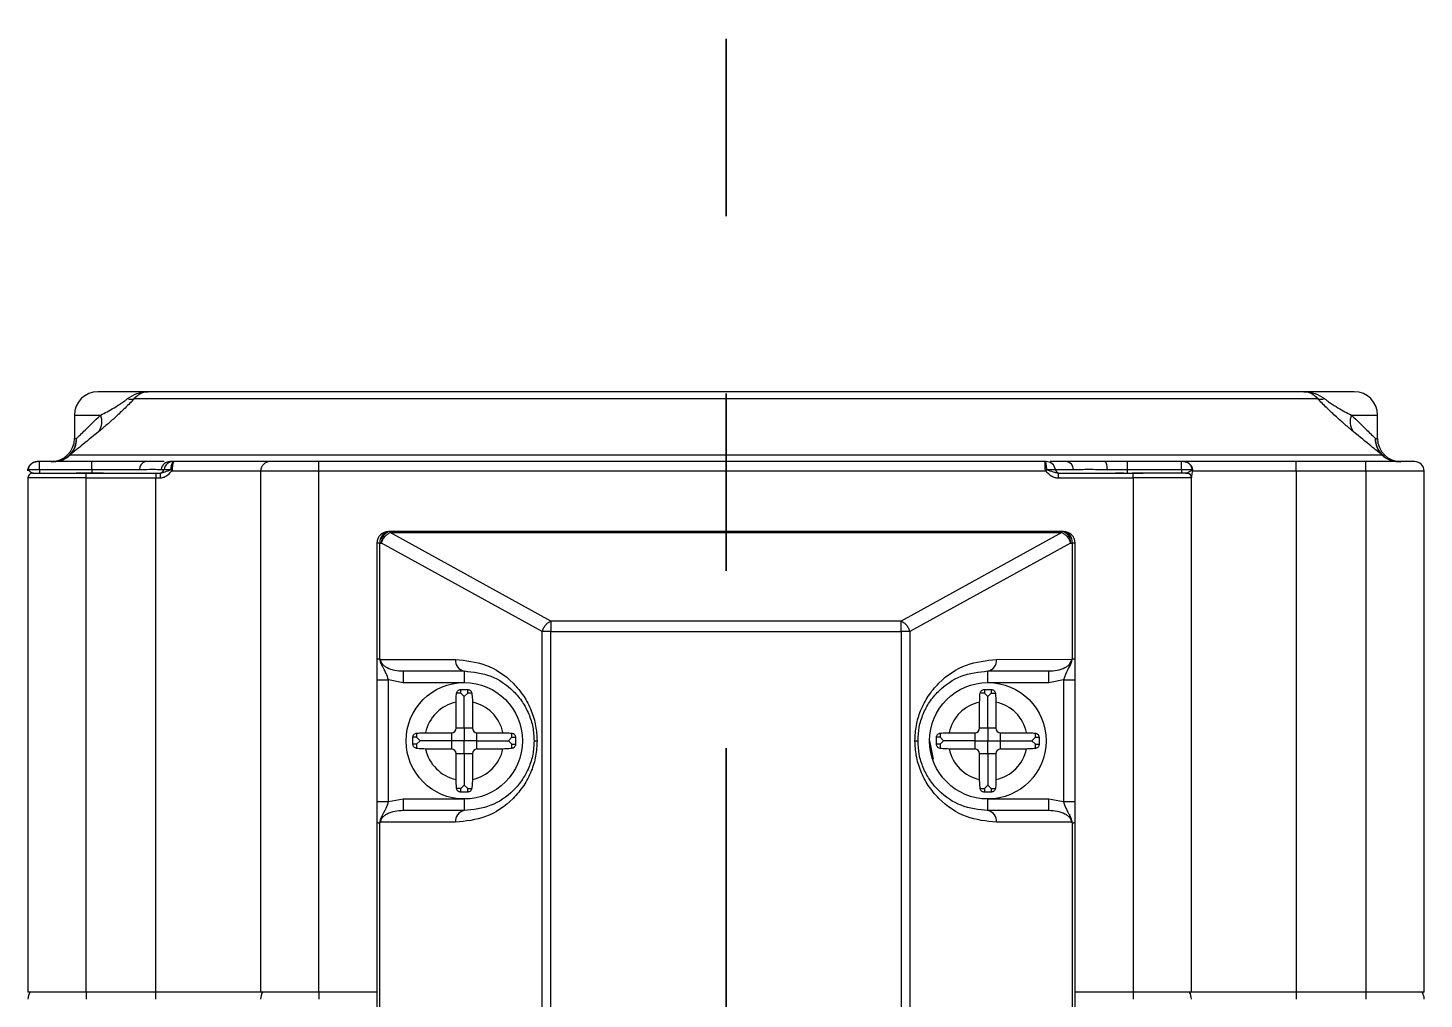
# Model space of a CAD drawing. Header units: millimetres. Extents: x 0 to 279, y 0 to 216.
# Drawn here: x 162.23 to 172.23, y 144.65 to 151.61 of the extents above; entities that cross this region are included whole.
import ezdxf

# ---------------------------------------------------------------- set-up
doc = ezdxf.new("R2010")
doc.units = ezdxf.units.MM
doc.linetypes.add('PHANTOM', pattern=[12.7, 6.35, -1.27, 1.27, -1.27, 1.27, -1.27])

msp = doc.modelspace()

# ---------------------------------------------------------------- linework, layer by layer
at = {"color": 7, "linetype": 'PHANTOM', "lineweight": 35}
msp.add_line((167.235, 159.148), (167.235, 86.867), dxfattribs=at)
at = {"color": 7, "linetype": 'Continuous', "lineweight": 25}
for p, q in [((163.096, 149), (162.735, 149)), ((162.996, 148.951), (171.473, 148.951)), ((171.373, 149), (163.096, 149)), ((171.735, 149), (171.373, 149)), ((171.384, 149), (171.38, 149)), ((162.568, 148.833), (162.568, 148.666)), ((171.901, 148.666), (171.901, 148.833)), ((162.537, 148.549), (171.932, 148.549)), ((162.236, 148.444), (162.318, 148.444)), ((162.268, 148.416), (162.275, 148.416)), ((162.275, 148.416), (162.579, 148.416)), ((162.29, 148.499), (162.301, 148.5)), ((162.318, 148.5), (162.301, 148.5)), ((162.318, 148.444), (162.318, 148.5)), ((162.693, 148.5), (162.318, 148.5)), ((162.318, 148.444), (162.318, 148.416)), ((162.318, 148.444), (162.693, 148.444)), ((162.579, 148.416), (162.777, 148.416)), ((162.651, 148.383), (162.651, 148.416)), ((162.693, 148.444), (162.693, 148.5)), ((162.693, 148.444), (162.693, 148.416)), ((162.693, 148.444), (163.035, 148.444)), ((162.777, 148.416), (163.151, 148.416)), ((163.211, 148.5), (163.078, 148.5)), ((163.151, 148.416), (163.183, 148.416)), ((163.151, 148.416), (163.151, 148.383)), ((163.189, 148.444), (163.209, 148.444)), ((163.209, 148.444), (163.26, 148.444)), ((163.275, 148.5), (163.252, 148.5)), ((163.265, 148.433), (163.901, 148.433)), ((163.283, 148.5), (163.275, 148.5)), ((163.968, 148.5), (163.283, 148.5)), ((163.901, 148.433), (163.901, 144.7)), ((163.901, 148.433), (164.318, 148.433)), ((164.318, 148.433), (164.318, 148.5)), ((169.517, 148.5), (164.318, 148.5)), ((164.318, 148.433), (169.524, 148.433)), ((164.318, 144.7), (164.318, 148.433)), ((169.517, 148.5), (169.517, 148.499)), ((169.528, 148.5), (169.517, 148.5)), ((169.524, 148.433), (169.533, 148.441)), ((169.529, 148.444), (169.593, 148.444)), ((169.593, 148.444), (169.723, 148.444)), ((169.615, 148.383), (169.615, 148.416)), ((169.615, 148.416), (170.025, 148.416)), ((169.948, 148.5), (169.674, 148.5)), ((170.11, 148.5), (169.948, 148.5)), ((169.966, 148.444), (170.11, 148.444)), ((170.025, 148.416), (170.223, 148.416)), ((170.11, 148.444), (170.11, 148.5)), ((170.497, 148.5), (170.11, 148.5)), ((170.11, 148.416), (170.11, 148.444)), ((170.11, 148.444), (170.497, 148.444)), ((170.151, 148.383), (170.151, 148.416)), ((170.223, 148.416), (170.151, 148.416)), ((170.528, 148.416), (170.223, 148.416)), ((170.512, 148.5), (170.497, 148.5)), ((170.497, 148.444), (170.497, 148.5)), ((170.497, 148.444), (170.574, 148.444)), ((170.497, 148.444), (170.497, 148.416)), ((171.318, 148.5), (170.512, 148.5)), ((170.54, 148.416), (170.528, 148.416)), ((170.528, 148.416), (170.535, 148.416)), ((170.577, 148.433), (171.318, 148.433)), ((171.318, 148.433), (171.318, 148.5)), ((171.818, 148.5), (171.318, 148.5)), ((171.318, 148.433), (171.318, 144.7)), ((171.318, 148.433), (171.818, 148.433)), ((171.818, 148.433), (171.818, 148.5)), ((171.818, 148.433), (171.818, 144.7)), ((171.818, 148.433), (172.235, 148.433)), ((172.235, 144.7), (172.235, 148.433)), ((162.235, 148.383), (162.235, 144.7)), ((162.651, 148.383), (162.235, 148.383)), ((162.651, 148.383), (163.151, 148.383)), ((162.651, 144.7), (162.651, 148.383)), ((163.151, 144.7), (163.151, 148.383)), ((163.151, 148.383), (163.181, 148.383)), ((169.615, 148.383), (170.151, 148.383)), ((170.151, 148.383), (170.151, 144.7)), ((170.568, 148.383), (170.151, 148.383)), ((170.568, 144.7), (170.568, 148.383)), ((170.568, 148.383), (170.569, 148.383)), ((164.735, 147.084), (164.735, 147.916)), ((164.756, 147.916), (164.735, 147.916)), ((164.756, 147.087), (164.756, 147.916)), ((164.756, 147.916), (164.767, 147.916)), ((165.918, 147.282), (164.767, 147.916)), ((164.829, 148), (164.818, 148)), ((164.829, 148), (164.829, 147.991)), ((169.64, 148), (164.829, 148)), ((165.98, 147.356), (164.829, 147.991)), ((164.829, 147.991), (169.64, 147.991)), ((169.64, 147.991), (168.489, 147.356)), ((169.702, 147.916), (168.551, 147.282)), ((169.64, 147.991), (169.64, 148)), ((169.651, 148), (169.64, 148)), ((169.702, 147.916), (169.713, 147.916)), ((169.713, 147.916), (169.713, 147.087)), ((169.735, 147.916), (169.713, 147.916)), ((169.735, 147.084), (169.735, 147.916)), ((168.489, 147.356), (165.98, 147.356)), ((165.98, 147.356), (165.98, 147.282)), ((168.489, 147.282), (168.489, 147.356)), ((165.918, 144.027), (165.918, 147.282)), ((165.98, 147.282), (165.918, 147.282)), ((165.98, 147.282), (168.489, 147.282)), ((165.98, 144.027), (165.98, 147.282)), ((168.489, 147.282), (168.489, 144.027)), ((168.551, 147.282), (168.489, 147.282)), ((168.551, 147.282), (168.551, 144.027)), ((164.758, 147.085), (164.759, 147.083)), ((164.759, 147.083), (165.298, 147.083)), ((169.171, 147.083), (169.711, 147.084)), ((164.735, 146.936), (164.818, 146.936)), ((164.735, 146.064), (164.735, 146.936)), ((164.923, 146.916), (164.818, 146.936)), ((164.818, 146.064), (164.818, 146.936)), ((164.923, 147), (165.36, 147)), ((164.923, 147), (164.923, 146.916)), ((165.36, 146.916), (164.923, 146.916)), ((165.36, 147), (165.36, 146.916)), ((169.11, 147), (169.547, 147)), ((169.11, 146.916), (169.11, 147)), ((169.547, 146.916), (169.11, 146.916)), ((169.547, 146.916), (169.547, 147)), ((169.651, 146.936), (169.547, 146.916)), ((169.651, 146.936), (169.735, 146.936)), ((169.651, 146.936), (169.651, 146.064)), ((169.735, 146.064), (169.735, 146.936)), ((165.335, 146.841), (165.305, 146.841)), ((165.335, 146.867), (165.36, 146.867)), ((165.335, 146.841), (165.335, 146.867)), ((165.335, 146.841), (165.36, 146.816)), ((165.36, 146.867), (165.385, 146.867)), ((165.385, 146.841), (165.36, 146.816)), ((165.36, 146.591), (165.36, 146.816)), ((165.385, 146.841), (165.385, 146.867)), ((165.414, 146.841), (165.385, 146.841)), ((169.085, 146.841), (169.055, 146.841)), ((169.085, 146.867), (169.11, 146.867)), ((169.085, 146.867), (169.085, 146.841)), ((169.11, 146.816), (169.085, 146.841)), ((169.11, 146.867), (169.135, 146.867)), ((169.135, 146.841), (169.11, 146.816)), ((169.11, 146.591), (169.11, 146.816)), ((169.135, 146.867), (169.135, 146.841)), ((169.135, 146.841), (169.164, 146.841)), ((165.301, 146.591), (165.301, 146.777)), ((165.418, 146.777), (165.418, 146.591)), ((169.051, 146.591), (169.051, 146.777)), ((169.168, 146.777), (169.168, 146.591)), ((164.992, 146.475), (164.992, 146.525)), ((165.018, 146.525), (164.992, 146.525)), ((165.018, 146.554), (165.018, 146.525)), ((165.018, 146.525), (165.043, 146.5)), ((165.082, 146.558), (165.268, 146.558)), ((165.268, 146.558), (165.268, 146.5)), ((165.36, 146.591), (165.301, 146.591)), ((165.418, 146.591), (165.36, 146.591)), ((165.451, 146.558), (165.637, 146.558)), ((165.451, 146.5), (165.451, 146.558)), ((165.701, 146.525), (165.676, 146.5)), ((165.701, 146.525), (165.701, 146.554)), ((165.701, 146.525), (165.727, 146.525)), ((165.727, 146.525), (165.727, 146.475)), ((168.742, 146.475), (168.742, 146.525)), ((168.768, 146.525), (168.742, 146.525)), ((168.768, 146.554), (168.768, 146.525)), ((168.768, 146.525), (168.793, 146.5)), ((168.832, 146.558), (169.018, 146.558)), ((169.018, 146.558), (169.018, 146.5)), ((169.11, 146.591), (169.051, 146.591)), ((169.168, 146.591), (169.11, 146.591)), ((169.201, 146.558), (169.387, 146.558)), ((169.201, 146.5), (169.201, 146.558)), ((169.451, 146.525), (169.426, 146.5)), ((169.451, 146.525), (169.451, 146.554)), ((169.451, 146.525), (169.477, 146.525)), ((169.477, 146.525), (169.477, 146.475)), ((165.018, 146.475), (164.992, 146.475)), ((165.018, 146.475), (165.043, 146.5)), ((165.018, 146.475), (165.018, 146.445)), ((165.268, 146.5), (165.043, 146.5)), ((165.268, 146.441), (165.082, 146.441)), ((165.268, 146.5), (165.268, 146.441)), ((165.301, 146.222), (165.301, 146.408)), ((165.301, 146.408), (165.36, 146.408)), ((165.36, 146.408), (165.36, 146.183)), ((165.36, 146.408), (165.418, 146.408)), ((165.418, 146.408), (165.418, 146.222)), ((165.451, 146.5), (165.676, 146.5)), ((165.451, 146.441), (165.451, 146.5)), ((165.637, 146.441), (165.451, 146.441)), ((165.701, 146.475), (165.676, 146.5)), ((165.701, 146.445), (165.701, 146.475)), ((165.701, 146.475), (165.727, 146.475)), ((165.86, 146.5), (165.881, 146.5)), ((168.588, 146.5), (168.61, 146.5)), ((168.768, 146.475), (168.742, 146.475)), ((168.768, 146.475), (168.793, 146.5)), ((168.768, 146.475), (168.768, 146.445)), ((169.018, 146.5), (168.793, 146.5)), ((169.018, 146.441), (168.832, 146.441)), ((169.018, 146.5), (169.018, 146.441)), ((169.051, 146.222), (169.051, 146.408)), ((169.051, 146.408), (169.11, 146.408)), ((169.11, 146.408), (169.11, 146.183)), ((169.11, 146.408), (169.168, 146.408)), ((169.168, 146.408), (169.168, 146.222)), ((169.201, 146.5), (169.426, 146.5)), ((169.201, 146.441), (169.201, 146.5)), ((169.387, 146.441), (169.201, 146.441)), ((169.451, 146.475), (169.426, 146.5)), ((169.451, 146.445), (169.451, 146.475)), ((169.451, 146.475), (169.477, 146.475)), ((165.335, 146.158), (165.305, 146.158)), ((165.335, 146.158), (165.36, 146.183)), ((165.335, 146.132), (165.335, 146.158)), ((165.36, 146.132), (165.335, 146.132)), ((165.36, 146.183), (165.385, 146.158)), ((165.385, 146.132), (165.36, 146.132)), ((165.385, 146.158), (165.414, 146.158)), ((165.385, 146.132), (165.385, 146.158)), ((169.055, 146.158), (169.085, 146.158)), ((169.085, 146.158), (169.11, 146.183)), ((169.085, 146.158), (169.085, 146.132)), ((169.11, 146.132), (169.085, 146.132)), ((169.135, 146.158), (169.11, 146.183)), ((169.135, 146.132), (169.11, 146.132)), ((169.135, 146.158), (169.164, 146.158)), ((169.135, 146.158), (169.135, 146.132)), ((164.735, 146.064), (164.818, 146.064)), ((164.818, 146.064), (164.923, 146.083)), ((164.923, 146.083), (164.923, 146)), ((164.923, 146.083), (165.36, 146.083)), ((165.36, 146.083), (165.36, 146)), ((169.11, 146.083), (169.547, 146.083)), ((169.11, 146), (169.11, 146.083)), ((169.547, 146), (169.547, 146.083)), ((169.547, 146.083), (169.651, 146.064)), ((169.651, 146.064), (169.735, 146.064)), ((164.735, 144.417), (164.735, 145.916)), ((164.756, 144.42), (164.756, 145.913)), ((165.298, 145.916), (164.758, 145.916)), ((165.36, 146), (164.923, 146)), ((169.547, 146), (169.11, 146)), ((169.71, 145.916), (169.171, 145.916)), ((169.711, 145.914), (169.71, 145.916)), ((169.713, 145.913), (169.713, 144.42)), ((169.735, 144.417), (169.735, 145.916)), ((162.651, 144.7), (162.235, 144.7)), ((163.151, 144.7), (162.651, 144.7)), ((162.651, 144.7), (162.651, 144.65)), ((163.901, 144.7), (163.151, 144.7)), ((163.151, 144.65), (163.151, 144.7)), ((164.318, 144.7), (163.901, 144.7)), ((164.735, 144.7), (164.318, 144.7)), ((164.318, 144.7), (164.318, 144.65)), ((170.151, 144.7), (169.735, 144.7)), ((170.568, 144.7), (170.151, 144.7)), ((170.151, 144.7), (170.151, 144.65)), ((171.318, 144.7), (170.568, 144.7)), ((171.818, 144.7), (171.318, 144.7)), ((171.318, 144.7), (171.318, 144.65)), ((172.235, 144.7), (171.818, 144.7)), ((171.818, 144.7), (171.818, 144.65))]:
    msp.add_line(p, q, dxfattribs=at)
at = {"color": 8, "linetype": 'Continuous', "lineweight": 25}
for p, q in [((162.568, 148.833), (162.754, 148.833)), ((171.715, 148.833), (171.901, 148.833)), ((162.568, 148.666), (162.583, 148.666)), ((171.886, 148.666), (171.901, 148.666)), ((164.166, 148.5), (163.968, 148.5)), ((170.569, 148.383), (170.568, 148.389)), ((168.693, 146.5), (168.718, 146.369))]:
    msp.add_line(p, q, dxfattribs=at)
at = {"color": 7, "linetype": 'Continuous', "lineweight": 25, "flags": 128}
msp.add_lwpolyline([(169.966, 148.444), (169.965, 148.456), (169.964, 148.466), (169.962, 148.476), (169.96, 148.484), (169.957, 148.491), (169.954, 148.496), (169.951, 148.499), (169.948, 148.5)], dxfattribs=at)
at = {"color": 7, "linetype": 'Continuous', "lineweight": 25}
for centre in [(165.36, 146.5), (169.11, 146.5)]:
    msp.add_circle(centre, 0.417, dxfattribs=at)
for centre, radius, start, end in [((162.735, 148.833), 0.167, 90, 180), ((162.972, 149.011), 0.0644, 248.0779, 291.9221), ((171.497, 149.011), 0.0644, 248.0779, 291.9221), ((171.735, 148.833), 0.167, 0, 90), ((162.64, 148.786), 0.124, 325.3724, 22.4356), ((171.829, 148.786), 0.124, 157.5644, 214.6276), ((162.401, 148.666), 0.167, 270, 360), ((162.418, 148.665), 0.165, 270.5251, 0.5156), ((172.068, 148.666), 0.167, 180, 270), ((162.419, 148.666), 0.166, 270.0038, 315.0273), ((172.05, 148.666), 0.166, 224.9727, 269.9962), ((162.236, 148.442), 0.00222, 78.2583, 101.7388), ((162.251, 148.433), 0.0163, 148.7523, 179.5032), ((162.268, 148.383), 0.0333, 100.0422, 180), ((163.089, 148.446), 0.0546, 101.6388, 182.1935), ((163.176, 148.45), 0.0333, 270, 350.4059), ((163.389, 148.391), 0.208, 173.0983, 182.2906), ((163.253, 148.435), 0.0649, 90.9241, 171.7622), ((163.275, 148.433), 0.0667, 90, 170.4059), ((163.454, 148.644), 0.283, 225.676, 228.1451), ((163.264, 148.261), 0.183, 88.803, 91.197), ((163.968, 148.433), 0.0667, 90, 180), ((169.525, 148.249), 0.195, 88.8772, 91.1225), ((169.528, 148.433), 0.0667, 9.5941, 90), ((169.626, 148.45), 0.0333, 189.5941, 270), ((169.666, 148.443), 0.0569, 0.8024, 82.3122), ((170.535, 148.383), 0.0333, 0, 79.9578), ((170.558, 148.43), 0.0189, 10.7539, 38.887), ((170.575, 148.43), 0.0143, 85.6432, 94.3568), ((172.168, 148.433), 0.0667, 0, 90), ((164.818, 147.916), 0.0833, 90, 180), ((164.831, 147.926), 0.075, 99.73, 187.1941), ((164.842, 147.926), 0.075, 99.73, 187.1941), ((169.627, 147.926), 0.075, 352.8059, 80.27), ((169.639, 147.926), 0.075, 352.8059, 80.27), ((169.651, 147.916), 0.0833, 0.0005, 90), ((165.372, 147.074), 0.075, 172.8059, 260.27), ((169.097, 147.074), 0.075, 279.73, 7.1941), ((165.36, 146.5), 0.283, 101.8812, 168.1188), ((165.36, 146.5), 0.283, 11.8812, 78.1188), ((169.11, 146.5), 0.283, 101.8812, 168.1188), ((169.11, 146.5), 0.283, 11.8812, 78.1188), ((165.268, 146.591), 0.0333, 270, 0), ((165.451, 146.591), 0.0333, 180, 270), ((169.018, 146.591), 0.0333, 270, 0), ((169.201, 146.591), 0.0333, 180, 270), ((165.36, 146.5), 0.283, 191.8812, 258.1188), ((165.268, 146.408), 0.0333, 0, 90), ((165.36, 146.5), 0.283, 281.8812, 348.1188), ((165.451, 146.408), 0.0333, 90, 180), ((169.11, 146.5), 0.283, 191.8812, 258.1188), ((169.018, 146.408), 0.0333, 0, 90), ((169.11, 146.5), 0.283, 281.8812, 348.1188), ((169.201, 146.408), 0.0333, 90, 180), ((165.372, 145.926), 0.075, 99.73, 187.1941), ((169.097, 145.926), 0.075, 352.8059, 80.27), ((162.335, 144.65), 0.1, 150, 180), ((164.001, 144.65), 0.1, 150, 180), ((170.468, 144.65), 0.1, 0, 30), ((172.135, 144.65), 0.1, 0, 30)]:
    msp.add_arc(centre, radius, start, end, dxfattribs=at)
for points, knots in [([(162.996, 148.951), (162.986, 148.94), (162.965, 148.918), (162.919, 148.872), (162.863, 148.819), (162.798, 148.762), (162.761, 148.731), (162.742, 148.715)], [0, 0, 0, 0, 0.122233, 0.252767, 0.503672, 0.740978, 1, 1, 1, 1]), ([(162.754, 148.833), (162.785, 148.849), (162.83, 148.871), (162.893, 148.911), (162.927, 148.934), (162.941, 148.946), (162.948, 148.951)], [0, 0, 0, 0, 0.5377781, 0.7842427, 0.901855, 1, 1, 1, 1]), ([(162.948, 148.951), (162.97, 148.965), (163.015, 148.995), (163.068, 148.998), (163.096, 149)], [0, 0, 0, 0, 0.483717, 1, 1, 1, 1]), ([(163.096, 149), (163.078, 148.998), (163.044, 148.995), (163.011, 148.965), (162.996, 148.951)], [0, 0, 0, 0, 0.519167, 1, 1, 1, 1]), ([(171.473, 148.951), (171.458, 148.965), (171.426, 148.995), (171.391, 148.998), (171.373, 149)], [0, 0, 0, 0, 0.480833, 1, 1, 1, 1]), ([(171.373, 149), (171.401, 148.998), (171.454, 148.995), (171.5, 148.965), (171.521, 148.951)], [0, 0, 0, 0, 0.516283, 1, 1, 1, 1]), ([(171.727, 148.715), (171.708, 148.732), (171.67, 148.763), (171.606, 148.82), (171.549, 148.873), (171.504, 148.918), (171.483, 148.94), (171.473, 148.951)], [0, 0, 0, 0, 0.260979, 0.499861, 0.750194, 0.878746, 1, 1, 1, 1]), ([(171.521, 148.951), (171.527, 148.946), (171.54, 148.935), (171.574, 148.912), (171.638, 148.872), (171.684, 148.849), (171.715, 148.833)], [0, 0, 0, 0, 0.08992, 0.194776, 0.460737, 1, 1, 1, 1]), ([(162.583, 148.666), (162.601, 148.683), (162.638, 148.719), (162.714, 148.794), (162.754, 148.833)], [0, 0, 0, 0, 0.47595, 1, 1, 1, 1]), ([(171.715, 148.833), (171.755, 148.794), (171.831, 148.719), (171.868, 148.683), (171.886, 148.666)], [0, 0, 0, 0, 0.52405, 1, 1, 1, 1]), ([(162.742, 148.715), (162.696, 148.677), (162.603, 148.602), (162.559, 148.566), (162.537, 148.549)], [0, 0, 0, 0, 0.5004926, 1, 1, 1, 1]), ([(171.932, 148.549), (171.91, 148.566), (171.866, 148.602), (171.773, 148.677), (171.727, 148.715)], [0, 0, 0, 0, 0.499327, 1, 1, 1, 1]), ([(172.05, 148.5), (172.028, 148.502), (171.986, 148.507), (171.938, 148.541), (171.911, 148.576), (171.892, 148.615), (171.888, 148.645), (171.886, 148.666)], [0, 0, 0, 0, 0.249672, 0.499344, 0.649684, 0.760214, 1, 1, 1, 1]), ([(162.235, 148.444), (162.238, 148.452), (162.242, 148.468), (162.258, 148.486), (162.279, 148.498), (162.294, 148.499), (162.301, 148.5)], [0, 0, 0, 0, 0.259845, 0.513049, 0.759726, 1, 1, 1, 1]), ([(162.235, 148.433), (162.235, 148.435), (162.235, 148.439), (162.235, 148.442), (162.235, 148.444)], [0, 0, 0, 0, 0.53686, 1, 1, 1, 1]), ([(162.301, 148.5), (162.296, 148.499), (162.284, 148.499), (162.265, 148.49), (162.25, 148.476), (162.24, 148.46), (162.238, 148.449), (162.236, 148.444)], [0, 0, 0, 0, 0.168775, 0.391842, 0.668391, 0.827478, 1, 1, 1, 1]), ([(162.237, 148.441), (162.237, 148.442), (162.236, 148.442), (162.236, 148.443), (162.236, 148.444), (162.236, 148.444), (162.236, 148.444), (162.236, 148.444)], [0, 0, 0, 0, 0.672578, 0.86906, 0.939725, 0.97061, 1, 1, 1, 1]), ([(162.268, 148.416), (162.263, 148.419), (162.251, 148.424), (162.242, 148.435), (162.237, 148.441)], [0, 0, 0, 0, 0.42174, 1, 1, 1, 1]), ([(162.275, 148.416), (162.273, 148.416), (162.27, 148.416), (162.267, 148.416), (162.264, 148.416), (162.263, 148.416), (162.262, 148.416)], [0, 0, 0, 0, 0.248691, 0.497896, 0.748679, 1, 1, 1, 1]), ([(162.651, 148.416), (162.645, 148.416), (162.633, 148.416), (162.615, 148.416), (162.597, 148.416), (162.585, 148.416), (162.579, 148.416)], [0, 0, 0, 0, 0.24868, 0.497885, 0.748678, 1, 1, 1, 1]), ([(162.777, 148.416), (162.766, 148.416), (162.744, 148.416), (162.712, 148.416), (162.681, 148.416), (162.661, 148.416), (162.651, 148.416)], [0, 0, 0, 0, 0.263372, 0.528613, 0.763904, 1, 1, 1, 1]), ([(163.078, 148.5), (163.051, 148.5), (163.019, 148.5), (162.958, 148.5), (162.863, 148.5), (162.763, 148.5), (162.693, 148.5)], [0, 0, 0, 0, 0.25043, 0.292267, 0.501113, 1, 1, 1, 1]), ([(163.035, 148.444), (163.069, 148.444), (163.138, 148.445), (163.172, 148.444), (163.189, 148.444)], [0, 0, 0, 0, 0.501698, 1, 1, 1, 1]), ([(163.181, 148.383), (163.189, 148.384), (163.206, 148.386), (163.236, 148.402), (163.254, 148.421), (163.265, 148.433)], [0, 0, 0, 0, 0.237548, 0.495781, 1, 1, 1, 1]), ([(163.256, 148.441), (163.243, 148.435), (163.219, 148.424), (163.193, 148.419), (163.183, 148.416)], [0, 0, 0, 0, 0.584354, 1, 1, 1, 1]), ([(163.26, 148.444), (163.26, 148.444), (163.26, 148.444), (163.26, 148.444), (163.26, 148.443), (163.259, 148.442), (163.257, 148.442), (163.256, 148.441)], [0, 0, 0, 0, 0.030062, 0.06157, 0.133203, 0.330332, 1, 1, 1, 1]), ([(163.26, 148.444), (163.261, 148.449), (163.261, 148.46), (163.264, 148.476), (163.269, 148.49), (163.276, 148.499), (163.281, 148.499), (163.283, 148.5)], [0, 0, 0, 0, 0.172111, 0.330905, 0.607231, 0.830539, 1, 1, 1, 1]), ([(163.268, 148.444), (163.268, 148.442), (163.267, 148.439), (163.266, 148.435), (163.265, 148.433)], [0, 0, 0, 0, 0.464864, 1, 1, 1, 1]), ([(163.283, 148.5), (163.281, 148.499), (163.277, 148.497), (163.273, 148.485), (163.269, 148.467), (163.268, 148.452), (163.268, 148.444)], [0, 0, 0, 0, 0.2456466, 0.4940959, 0.7455042, 1, 1, 1, 1]), ([(164.318, 148.5), (164.274, 148.5), (164.206, 148.5), (164.124, 148.5), (164.087, 148.5), (164.07, 148.5), (164.067, 148.5), (164.034, 148.5), (163.997, 148.5), (163.978, 148.5), (163.972, 148.5), (163.969, 148.5), (163.968, 148.5), (163.968, 148.5)], [0, 0, 0, 0, 0.2393965, 0.3695678, 0.499903, 0.5005325, 0.5051931, 0.5178765, 0.759375, 0.8795754, 0.8856021, 0.9395096, 1, 1, 1, 1]), ([(169.521, 148.444), (169.521, 148.452), (169.521, 148.468), (169.52, 148.486), (169.519, 148.498), (169.517, 148.499), (169.517, 148.5)], [0, 0, 0, 0, 0.259845, 0.513049, 0.759726, 1, 1, 1, 1]), ([(169.517, 148.5), (169.518, 148.499), (169.521, 148.499), (169.525, 148.49), (169.527, 148.476), (169.529, 148.46), (169.529, 148.449), (169.529, 148.444)], [0, 0, 0, 0, 0.168775, 0.391842, 0.668391, 0.827478, 1, 1, 1, 1]), ([(169.524, 148.433), (169.523, 148.435), (169.522, 148.439), (169.522, 148.442), (169.521, 148.444)], [0, 0, 0, 0, 0.53686, 1, 1, 1, 1]), ([(169.524, 148.433), (169.537, 148.42), (169.556, 148.401), (169.589, 148.385), (169.606, 148.384), (169.615, 148.383)], [0, 0, 0, 0, 0.499643, 0.758209, 1, 1, 1, 1]), ([(169.533, 148.441), (169.532, 148.442), (169.531, 148.442), (169.529, 148.443), (169.529, 148.444), (169.529, 148.444), (169.529, 148.444), (169.529, 148.444)], [0, 0, 0, 0, 0.6725776, 0.8690603, 0.9397246, 0.9706102, 1, 1, 1, 1]), ([(169.615, 148.416), (169.603, 148.419), (169.576, 148.424), (169.549, 148.435), (169.533, 148.441)], [0, 0, 0, 0, 0.42174, 1, 1, 1, 1]), ([(169.674, 148.5), (169.651, 148.5), (169.626, 148.5), (169.591, 148.5), (169.565, 148.5), (169.559, 148.5), (169.557, 148.5)], [0, 0, 0, 0, 0.41102, 0.479686, 0.822458, 1, 1, 1, 1]), ([(169.723, 148.444), (169.758, 148.444), (169.828, 148.445), (169.92, 148.444), (169.966, 148.444)], [0, 0, 0, 0, 0.501698, 1, 1, 1, 1]), ([(170.151, 148.416), (170.14, 148.416), (170.118, 148.415), (170.086, 148.416), (170.055, 148.416), (170.035, 148.416), (170.025, 148.416)], [0, 0, 0, 0, 0.263187, 0.527527, 0.763187, 1, 1, 1, 1]), ([(170.574, 148.444), (170.573, 148.449), (170.57, 148.46), (170.561, 148.476), (170.546, 148.49), (170.528, 148.499), (170.517, 148.499), (170.512, 148.5)], [0, 0, 0, 0, 0.172111, 0.330905, 0.607231, 0.830539, 1, 1, 1, 1]), ([(170.512, 148.5), (170.519, 148.499), (170.534, 148.497), (170.554, 148.485), (170.57, 148.467), (170.574, 148.452), (170.576, 148.444)], [0, 0, 0, 0, 0.245647, 0.494096, 0.745504, 1, 1, 1, 1]), ([(170.573, 148.441), (170.565, 148.435), (170.553, 148.424), (170.54, 148.419), (170.535, 148.416)], [0, 0, 0, 0, 0.584354, 1, 1, 1, 1]), ([(170.535, 148.416), (170.536, 148.416), (170.538, 148.416), (170.54, 148.416), (170.541, 148.416), (170.542, 148.416), (170.542, 148.416), (170.542, 148.416)], [0, 0, 0, 0, 0.196074, 0.392608, 0.590157, 0.787955, 1, 1, 1, 1]), ([(170.569, 148.383), (170.569, 148.384), (170.57, 148.386), (170.573, 148.402), (170.575, 148.421), (170.577, 148.433)], [0, 0, 0, 0, 0.237548, 0.495781, 1, 1, 1, 1]), ([(170.574, 148.444), (170.574, 148.444), (170.574, 148.444), (170.574, 148.444), (170.574, 148.443), (170.574, 148.442), (170.573, 148.442), (170.573, 148.441)], [0, 0, 0, 0, 0.030062, 0.06157, 0.133203, 0.330332, 1, 1, 1, 1]), ([(170.576, 148.444), (170.576, 148.442), (170.577, 148.439), (170.577, 148.435), (170.577, 148.433)], [0, 0, 0, 0, 0.464864, 1, 1, 1, 1]), ([(172.168, 148.5), (172.163, 148.5), (172.156, 148.5), (172.112, 148.5), (172.082, 148.5), (172.065, 148.5), (172.062, 148.5), (172.028, 148.5), (171.969, 148.5), (171.904, 148.5), (171.872, 148.5), (171.85, 148.5), (171.829, 148.5), (171.818, 148.5)], [0, 0, 0, 0, 0.239396, 0.369568, 0.499903, 0.500532, 0.505193, 0.517877, 0.759375, 0.879575, 0.885602, 0.93951, 1, 1, 1, 1]), ([(164.735, 147.084), (164.735, 147.084), (164.736, 147.085), (164.744, 147.086), (164.752, 147.086), (164.756, 147.087)], [0, 0, 0, 0, 0.388333, 0.666405, 1, 1, 1, 1]), ([(164.735, 146.936), (164.735, 146.962), (164.735, 147.002), (164.735, 147.039), (164.735, 147.056), (164.735, 147.066), (164.735, 147.075), (164.735, 147.081), (164.735, 147.083), (164.735, 147.084), (164.735, 147.084)], [0, 0, 0, 0, 0.497705, 0.748642, 0.791452, 0.874487, 0.958919, 0.984618, 0.993517, 1, 1, 1, 1]), ([(164.758, 147.085), (164.758, 147.086), (164.757, 147.086), (164.756, 147.086), (164.756, 147.087)], [0, 0, 0, 0, 0.502367, 1, 1, 1, 1]), ([(164.818, 146.936), (164.812, 146.952), (164.803, 146.978), (164.788, 147.007), (164.777, 147.027), (164.77, 147.041), (164.765, 147.051), (164.761, 147.06), (164.758, 147.071), (164.758, 147.08), (164.758, 147.085)], [0, 0, 0, 0, 0.307849, 0.502148, 0.631496, 0.72346, 0.792873, 0.849044, 0.895291, 1, 1, 1, 1]), ([(164.759, 147.083), (164.76, 147.078), (164.761, 147.067), (164.771, 147.051), (164.786, 147.036), (164.817, 147.018), (164.863, 147.003), (164.902, 147.001), (164.923, 147)], [0, 0, 0, 0, 0.076549, 0.162094, 0.266711, 0.394253, 0.691287, 1, 1, 1, 1]), ([(165.298, 147.083), (165.37, 147.075), (165.515, 147.06), (165.681, 146.953), (165.786, 146.826), (165.841, 146.721), (165.875, 146.611), (165.879, 146.536), (165.881, 146.5)], [0, 0, 0, 0, 0.280849, 0.561262, 0.6888, 0.803768, 0.906667, 1, 1, 1, 1]), ([(168.588, 146.5), (168.59, 146.537), (168.594, 146.612), (168.628, 146.722), (168.683, 146.826), (168.788, 146.953), (168.954, 147.06), (169.099, 147.075), (169.171, 147.083)], [0, 0, 0, 0, 0.0961205, 0.1962554, 0.3112195, 0.438754, 0.7191593, 1, 1, 1, 1]), ([(169.547, 147), (169.567, 147.001), (169.606, 147.003), (169.653, 147.018), (169.683, 147.036), (169.698, 147.051), (169.708, 147.067), (169.71, 147.078), (169.711, 147.084)], [0, 0, 0, 0, 0.307012, 0.602409, 0.729204, 0.833121, 0.91677, 1, 1, 1, 1]), ([(169.711, 147.084), (169.711, 147.084), (169.711, 147.084), (169.711, 147.084), (169.711, 147.076), (169.705, 147.049), (169.676, 147.004), (169.661, 146.961), (169.651, 146.936)], [0, 0, 0, 0, 0.000191, 0.001605, 0.005478, 0.148404, 0.494866, 1, 1, 1, 1]), ([(169.713, 147.087), (169.713, 147.086), (169.712, 147.086), (169.712, 147.086), (169.711, 147.085), (169.711, 147.084)], [0, 0, 0, 0, 0.1851275, 0.404514, 1, 1, 1, 1]), ([(169.713, 147.087), (169.717, 147.086), (169.723, 147.086), (169.727, 147.086), (169.732, 147.086), (169.734, 147.085), (169.735, 147.084)], [0, 0, 0, 0, 0.336893, 0.440668, 0.501077, 1, 1, 1, 1]), ([(169.735, 146.936), (169.735, 146.962), (169.735, 147.002), (169.735, 147.039), (169.735, 147.056), (169.735, 147.065), (169.735, 147.074), (169.735, 147.079), (169.735, 147.082), (169.735, 147.083), (169.735, 147.084)], [0, 0, 0, 0, 0.497528, 0.748603, 0.790787, 0.874522, 0.943143, 0.978475, 0.990837, 1, 1, 1, 1]), ([(165.36, 147), (165.424, 146.993), (165.547, 146.98), (165.688, 146.887), (165.776, 146.783), (165.823, 146.696), (165.854, 146.601), (165.858, 146.533), (165.86, 146.5)], [0, 0, 0, 0, 0.3008, 0.574369, 0.697993, 0.805266, 0.906045, 1, 1, 1, 1]), ([(168.61, 146.5), (168.611, 146.533), (168.615, 146.601), (168.646, 146.696), (168.693, 146.783), (168.781, 146.887), (168.922, 146.98), (169.045, 146.993), (169.11, 147)], [0, 0, 0, 0, 0.093953, 0.194734, 0.302001, 0.425631, 0.6992, 1, 1, 1, 1]), ([(165.301, 146.777), (165.302, 146.793), (165.302, 146.815), (165.304, 146.835), (165.305, 146.841)], [0, 0, 0, 0, 0.6907414, 1, 1, 1, 1]), ([(165.305, 146.841), (165.306, 146.845), (165.308, 146.852), (165.314, 146.86), (165.323, 146.865), (165.33, 146.867), (165.334, 146.867), (165.335, 146.867)], [0, 0, 0, 0, 0.263985, 0.534644, 0.746417, 0.959329, 1, 1, 1, 1]), ([(165.385, 146.867), (165.387, 146.867), (165.393, 146.866), (165.401, 146.863), (165.407, 146.857), (165.412, 146.85), (165.413, 146.844), (165.414, 146.841)], [0, 0, 0, 0, 0.183605, 0.366771, 0.567123, 0.802224, 1, 1, 1, 1]), ([(165.414, 146.841), (165.415, 146.827), (165.418, 146.806), (165.418, 146.784), (165.418, 146.777)], [0, 0, 0, 0, 0.690808, 1, 1, 1, 1]), ([(169.051, 146.777), (169.052, 146.793), (169.052, 146.815), (169.054, 146.835), (169.055, 146.841)], [0, 0, 0, 0, 0.690741, 1, 1, 1, 1]), ([(169.055, 146.841), (169.056, 146.845), (169.058, 146.852), (169.064, 146.86), (169.073, 146.865), (169.08, 146.867), (169.084, 146.867), (169.085, 146.867)], [0, 0, 0, 0, 0.263985, 0.534644, 0.746417, 0.959329, 1, 1, 1, 1]), ([(169.135, 146.867), (169.137, 146.867), (169.143, 146.866), (169.151, 146.863), (169.157, 146.857), (169.162, 146.85), (169.163, 146.844), (169.164, 146.841)], [0, 0, 0, 0, 0.183605, 0.366771, 0.567122, 0.802223, 1, 1, 1, 1]), ([(169.164, 146.841), (169.165, 146.827), (169.168, 146.806), (169.168, 146.784), (169.168, 146.777)], [0, 0, 0, 0, 0.6908084, 1, 1, 1, 1]), ([(164.992, 146.525), (164.992, 146.528), (164.993, 146.533), (164.997, 146.541), (165.002, 146.548), (165.01, 146.552), (165.015, 146.554), (165.018, 146.554)], [0, 0, 0, 0, 0.183605, 0.366771, 0.567122, 0.802223, 1, 1, 1, 1]), ([(165.018, 146.554), (165.032, 146.556), (165.053, 146.558), (165.075, 146.558), (165.082, 146.558)], [0, 0, 0, 0, 0.690808, 1, 1, 1, 1]), ([(165.36, 146.591), (165.36, 146.588), (165.36, 146.581), (165.36, 146.567), (165.36, 146.532), (165.36, 146.514), (165.36, 146.5)], [0, 0, 0, 0, 0.050391, 0.115865, 0.277967, 1, 1, 1, 1]), ([(165.637, 146.558), (165.652, 146.558), (165.675, 146.557), (165.695, 146.555), (165.701, 146.554)], [0, 0, 0, 0, 0.690742, 1, 1, 1, 1]), ([(165.701, 146.554), (165.705, 146.553), (165.712, 146.552), (165.72, 146.545), (165.725, 146.536), (165.727, 146.529), (165.727, 146.525), (165.727, 146.525)], [0, 0, 0, 0, 0.263984, 0.534644, 0.746416, 0.959329, 1, 1, 1, 1]), ([(168.742, 146.525), (168.742, 146.528), (168.743, 146.533), (168.747, 146.541), (168.752, 146.548), (168.76, 146.552), (168.765, 146.554), (168.768, 146.554)], [0, 0, 0, 0, 0.183605, 0.366771, 0.567122, 0.802224, 1, 1, 1, 1]), ([(168.768, 146.554), (168.782, 146.556), (168.803, 146.558), (168.825, 146.558), (168.832, 146.558)], [0, 0, 0, 0, 0.6908082, 1, 1, 1, 1]), ([(169.11, 146.591), (169.11, 146.588), (169.11, 146.581), (169.11, 146.567), (169.11, 146.532), (169.11, 146.514), (169.11, 146.5)], [0, 0, 0, 0, 0.050391, 0.115865, 0.277967, 1, 1, 1, 1]), ([(169.387, 146.558), (169.402, 146.558), (169.425, 146.557), (169.445, 146.555), (169.451, 146.554)], [0, 0, 0, 0, 0.690742, 1, 1, 1, 1]), ([(169.451, 146.554), (169.455, 146.553), (169.462, 146.552), (169.47, 146.545), (169.475, 146.536), (169.477, 146.529), (169.477, 146.525), (169.477, 146.525)], [0, 0, 0, 0, 0.263984, 0.534644, 0.746416, 0.959329, 1, 1, 1, 1]), ([(165.018, 146.445), (165.014, 146.446), (165.007, 146.448), (164.999, 146.455), (164.994, 146.463), (164.992, 146.47), (164.992, 146.474), (164.992, 146.475)], [0, 0, 0, 0, 0.263984, 0.534644, 0.746416, 0.959329, 1, 1, 1, 1]), ([(165.082, 146.441), (165.067, 146.442), (165.044, 146.442), (165.024, 146.445), (165.018, 146.445)], [0, 0, 0, 0, 0.690742, 1, 1, 1, 1]), ([(165.36, 146.5), (165.353, 146.5), (165.341, 146.5), (165.324, 146.5), (165.308, 146.5), (165.295, 146.5), (165.282, 146.5), (165.274, 146.5), (165.269, 146.5), (165.268, 146.5)], [0, 0, 0, 0, 0.332424, 0.55554, 0.707087, 0.861818, 0.923986, 0.97468, 1, 1, 1, 1]), ([(165.881, 146.5), (165.879, 146.463), (165.875, 146.388), (165.841, 146.277), (165.786, 146.173), (165.681, 146.047), (165.515, 145.939), (165.37, 145.924), (165.298, 145.916)], [0, 0, 0, 0, 0.09612, 0.196255, 0.311219, 0.438754, 0.719159, 1, 1, 1, 1]), ([(165.86, 146.5), (165.858, 146.467), (165.854, 146.399), (165.823, 146.304), (165.776, 146.217), (165.688, 146.112), (165.547, 146.02), (165.424, 146.007), (165.36, 146)], [0, 0, 0, 0, 0.093953, 0.194734, 0.302001, 0.425631, 0.6992, 1, 1, 1, 1]), ([(165.36, 146.408), (165.36, 146.411), (165.36, 146.418), (165.36, 146.433), (165.36, 146.467), (165.36, 146.485), (165.36, 146.5)], [0, 0, 0, 0, 0.050391, 0.115865, 0.277967, 1, 1, 1, 1]), ([(165.451, 146.5), (165.448, 146.5), (165.441, 146.5), (165.427, 146.5), (165.392, 146.5), (165.374, 146.5), (165.36, 146.5)], [0, 0, 0, 0, 0.050391, 0.115865, 0.277967, 1, 1, 1, 1]), ([(165.701, 146.445), (165.687, 146.444), (165.666, 146.442), (165.644, 146.441), (165.637, 146.441)], [0, 0, 0, 0, 0.6908082, 1, 1, 1, 1]), ([(165.727, 146.475), (165.727, 146.472), (165.726, 146.466), (165.723, 146.459), (165.717, 146.452), (165.71, 146.447), (165.704, 146.446), (165.701, 146.445)], [0, 0, 0, 0, 0.183605, 0.366771, 0.567123, 0.802224, 1, 1, 1, 1]), ([(169.171, 145.916), (169.099, 145.924), (168.954, 145.939), (168.788, 146.047), (168.683, 146.173), (168.628, 146.278), (168.594, 146.389), (168.59, 146.464), (168.588, 146.5)], [0, 0, 0, 0, 0.280849, 0.561262, 0.6888, 0.803768, 0.906667, 1, 1, 1, 1]), ([(169.11, 146), (169.045, 146.007), (168.922, 146.02), (168.781, 146.112), (168.693, 146.217), (168.646, 146.304), (168.615, 146.399), (168.611, 146.467), (168.61, 146.5)], [0, 0, 0, 0, 0.3008, 0.574369, 0.697993, 0.805266, 0.906045, 1, 1, 1, 1]), ([(168.768, 146.445), (168.764, 146.446), (168.757, 146.448), (168.749, 146.455), (168.744, 146.463), (168.742, 146.47), (168.742, 146.474), (168.742, 146.475)], [0, 0, 0, 0, 0.263984, 0.534644, 0.746416, 0.959329, 1, 1, 1, 1]), ([(168.832, 146.441), (168.817, 146.442), (168.794, 146.442), (168.774, 146.445), (168.768, 146.445)], [0, 0, 0, 0, 0.6907415, 1, 1, 1, 1]), ([(169.018, 146.5), (169.021, 146.5), (169.028, 146.5), (169.043, 146.5), (169.077, 146.5), (169.095, 146.5), (169.11, 146.5)], [0, 0, 0, 0, 0.050391, 0.115865, 0.277967, 1, 1, 1, 1]), ([(169.11, 146.5), (169.117, 146.5), (169.128, 146.5), (169.146, 146.5), (169.161, 146.5), (169.174, 146.5), (169.187, 146.5), (169.195, 146.5), (169.2, 146.5), (169.201, 146.5)], [0, 0, 0, 0, 0.332424, 0.55554, 0.707087, 0.861818, 0.923986, 0.97468, 1, 1, 1, 1]), ([(169.11, 146.408), (169.11, 146.411), (169.11, 146.418), (169.11, 146.433), (169.11, 146.467), (169.11, 146.485), (169.11, 146.5)], [0, 0, 0, 0, 0.050391, 0.115865, 0.277967, 1, 1, 1, 1]), ([(169.451, 146.445), (169.437, 146.444), (169.416, 146.442), (169.394, 146.441), (169.387, 146.441)], [0, 0, 0, 0, 0.6908084, 1, 1, 1, 1]), ([(169.477, 146.475), (169.477, 146.472), (169.476, 146.466), (169.473, 146.459), (169.467, 146.452), (169.46, 146.447), (169.454, 146.446), (169.451, 146.445)], [0, 0, 0, 0, 0.183605, 0.366771, 0.567122, 0.802223, 1, 1, 1, 1]), ([(165.305, 146.158), (165.304, 146.172), (165.302, 146.193), (165.301, 146.216), (165.301, 146.222)], [0, 0, 0, 0, 0.690808, 1, 1, 1, 1]), ([(165.418, 146.222), (165.418, 146.207), (165.417, 146.184), (165.415, 146.164), (165.414, 146.158)], [0, 0, 0, 0, 0.690741, 1, 1, 1, 1]), ([(169.055, 146.158), (169.054, 146.172), (169.052, 146.193), (169.051, 146.216), (169.051, 146.222)], [0, 0, 0, 0, 0.690808, 1, 1, 1, 1]), ([(169.168, 146.222), (169.168, 146.207), (169.167, 146.184), (169.165, 146.164), (169.164, 146.158)], [0, 0, 0, 0, 0.690741, 1, 1, 1, 1]), ([(165.335, 146.132), (165.332, 146.133), (165.326, 146.133), (165.318, 146.137), (165.312, 146.142), (165.307, 146.15), (165.306, 146.155), (165.305, 146.158)], [0, 0, 0, 0, 0.183605, 0.366771, 0.567122, 0.802223, 1, 1, 1, 1]), ([(165.414, 146.158), (165.413, 146.155), (165.411, 146.148), (165.405, 146.14), (165.396, 146.134), (165.389, 146.133), (165.385, 146.132), (165.385, 146.132)], [0, 0, 0, 0, 0.263985, 0.534644, 0.746417, 0.959329, 1, 1, 1, 1]), ([(169.085, 146.132), (169.082, 146.133), (169.076, 146.133), (169.068, 146.137), (169.062, 146.142), (169.057, 146.15), (169.056, 146.155), (169.055, 146.158)], [0, 0, 0, 0, 0.183605, 0.366771, 0.567122, 0.802224, 1, 1, 1, 1]), ([(169.164, 146.158), (169.163, 146.155), (169.161, 146.148), (169.155, 146.14), (169.146, 146.134), (169.139, 146.133), (169.135, 146.132), (169.135, 146.132)], [0, 0, 0, 0, 0.263984, 0.534644, 0.746417, 0.959329, 1, 1, 1, 1]), ([(164.735, 145.916), (164.735, 145.916), (164.735, 145.918), (164.735, 145.924), (164.735, 145.934), (164.735, 145.954), (164.735, 145.995), (164.735, 146.037), (164.735, 146.064)], [0, 0, 0, 0, 0.0064433, 0.0409214, 0.1254614, 0.2090515, 0.5022067, 1, 1, 1, 1]), ([(164.758, 145.916), (164.758, 145.919), (164.758, 145.925), (164.76, 145.936), (164.763, 145.945), (164.767, 145.952), (164.768, 145.955), (164.769, 145.956), (164.769, 145.957), (164.769, 145.957), (164.769, 145.958), (164.769, 145.958), (164.779, 145.978), (164.8, 146.01), (164.812, 146.048), (164.818, 146.064)], [0, 0, 0, 0, 0.062859, 0.104545, 0.201841, 0.236114, 0.253582, 0.26286, 0.267594, 0.26819, 0.268488, 0.268536, 0.269158, 0.689477, 1, 1, 1, 1]), ([(169.651, 146.064), (169.657, 146.048), (169.666, 146.022), (169.681, 145.992), (169.692, 145.973), (169.699, 145.959), (169.704, 145.948), (169.708, 145.939), (169.711, 145.928), (169.711, 145.92), (169.711, 145.914)], [0, 0, 0, 0, 0.307849, 0.502148, 0.631496, 0.72346, 0.792873, 0.849044, 0.895291, 1, 1, 1, 1]), ([(169.735, 145.916), (169.735, 145.916), (169.735, 145.923), (169.735, 145.932), (169.735, 145.942), (169.735, 145.96), (169.735, 145.997), (169.735, 146.038), (169.735, 146.064)], [0, 0, 0, 0, 0.009208, 0.125258, 0.210042, 0.236054, 0.502128, 1, 1, 1, 1]), ([(164.735, 145.916), (164.735, 145.915), (164.736, 145.914), (164.744, 145.913), (164.752, 145.913), (164.756, 145.913)], [0, 0, 0, 0, 0.388193, 0.6663, 1, 1, 1, 1]), ([(164.756, 145.913), (164.756, 145.913), (164.757, 145.913), (164.758, 145.914), (164.758, 145.915), (164.758, 145.916)], [0, 0, 0, 0, 0.185176, 0.40458, 1, 1, 1, 1]), ([(164.923, 146), (164.902, 145.999), (164.863, 145.997), (164.817, 145.982), (164.786, 145.963), (164.771, 145.949), (164.761, 145.933), (164.759, 145.921), (164.758, 145.916)], [0, 0, 0, 0, 0.307013, 0.602411, 0.729207, 0.833292, 0.916688, 1, 1, 1, 1]), ([(169.71, 145.916), (169.709, 145.922), (169.708, 145.933), (169.698, 145.949), (169.683, 145.963), (169.653, 145.982), (169.606, 145.997), (169.567, 145.999), (169.547, 146)], [0, 0, 0, 0, 0.076549, 0.162094, 0.266711, 0.394253, 0.691287, 1, 1, 1, 1]), ([(169.711, 145.914), (169.712, 145.914), (169.712, 145.913), (169.713, 145.913), (169.713, 145.913)], [0, 0, 0, 0, 0.502367, 1, 1, 1, 1]), ([(169.713, 145.913), (169.717, 145.913), (169.725, 145.913), (169.733, 145.914), (169.734, 145.915), (169.735, 145.916)], [0, 0, 0, 0, 0.333748, 0.61187, 1, 1, 1, 1])]:
    msp.add_open_spline(points, degree=3, knots=knots, dxfattribs=at)
for points in [[(162.537, 148.549), (162.551, 148.566), (162.578, 148.6), (162.581, 148.644), (162.583, 148.666)], [(171.886, 148.666), (171.888, 148.644), (171.891, 148.6), (171.919, 148.566), (171.932, 148.549)], [(164.767, 147.916), (164.77, 147.925), (164.775, 147.941), (164.79, 147.963), (164.809, 147.981), (164.822, 147.988), (164.829, 147.991)], [(169.64, 147.991), (169.647, 147.988), (169.66, 147.981), (169.679, 147.963), (169.694, 147.941), (169.699, 147.925), (169.702, 147.916)], [(165.918, 147.282), (165.921, 147.29), (165.926, 147.306), (165.941, 147.328), (165.959, 147.347), (165.973, 147.353), (165.98, 147.356)], [(168.489, 147.356), (168.496, 147.353), (168.51, 147.347), (168.528, 147.328), (168.543, 147.306), (168.548, 147.29), (168.551, 147.282)]]:
    msp.add_open_spline(points, degree=3, dxfattribs=at)

doc.saveas('drawing.dxf')
